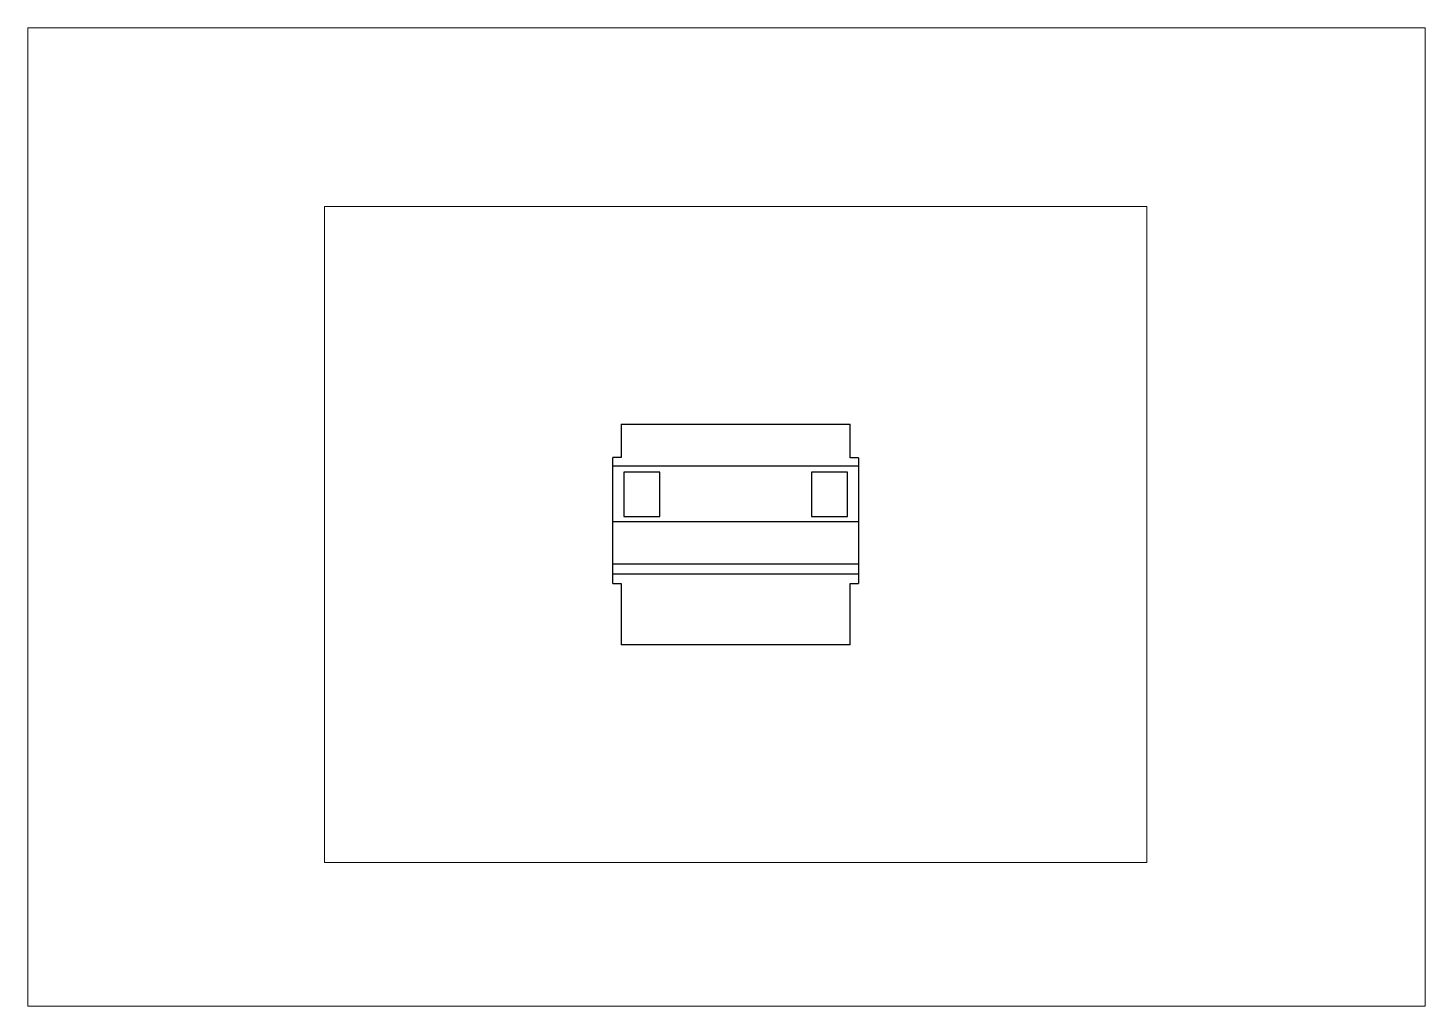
# Paper-space layout 'Layout1' of a CAD drawing. Extents: x 0 to 500, y 0 to 350.
# The model-space entities are those that its viewports show. They can reach past a viewport. Long polylines and large blocks are cut down to what shows.
import ezdxf

# ---------------------------------------------------------------- set-up
doc = ezdxf.new("R2010")
doc.units = 0
doc.header["$MEASUREMENT"] = 0

msp = doc.modelspace()

# ---------------------------------------------------------------- linework, layer by layer
at = {"color": 1, "linetype": 'Continuous'}
for p, q in [((212.28157, 208.26321), (212.28157, 196.26321)), ((212.28157, 208.26321), (294.28157, 208.26321)), ((294.28157, 196.12907), (294.28157, 208.26321)), ((212.28157, 196.26321), (209.28157, 196.26321)), ((209.28157, 193.26321), (209.28157, 196.26321)), ((297.28157, 196.12907), (294.28157, 196.12907)), ((297.28157, 196.12907), (297.28157, 193.26321)), ((209.28157, 193.26321), (297.28157, 193.26321)), ((209.28157, 173.26321), (209.28157, 193.26321)), ((226.14273, 191.01161), (213.28157, 191.01161)), ((213.28157, 191.01161), (213.28157, 175.23792)), ((226.14273, 175.23792), (226.14273, 191.01161)), ((280.42041, 191.01161), (280.42041, 175.23792)), ((293.28157, 191.01161), (280.42041, 191.01161)), ((293.28157, 175.23792), (293.28157, 191.01161)), ((297.28157, 193.26321), (297.28157, 173.26321)), ((213.28157, 175.23792), (226.14273, 175.23792)), ((280.42041, 175.23792), (293.28157, 175.23792)), ((297.28157, 173.26321), (209.28157, 173.26321)), ((209.28157, 158.26321), (209.28157, 173.26321)), ((297.28157, 173.26321), (297.28157, 158.26321)), ((209.28157, 158.26321), (297.28157, 158.26321)), ((209.28157, 154.50229), (209.28157, 158.26321)), ((297.28157, 158.26321), (297.28157, 154.50229)), ((297.28157, 154.50229), (209.28157, 154.50229)), ((209.28157, 151.26321), (209.28157, 154.50229)), ((209.28157, 151.26321), (212.28157, 151.26321)), ((212.28157, 151.26321), (212.28157, 129.26321)), ((294.28157, 129.26321), (294.28157, 151.26321)), ((294.28157, 151.26321), (297.28157, 151.26321)), ((297.28157, 154.50229), (297.28157, 151.26321)), ((294.28157, 129.26321), (212.28157, 129.26321))]:
    msp.add_line(p, q, dxfattribs=at)

psp = doc.layouts.get("Layout1")

# ---------------------------------------------------------------- viewports
at = {"layer": '0', "color": 3, "linetype": 'Continuous'}
psp.add_viewport(center=(250, 175), size=(500, 350), view_center_point=(250, 175), view_height=350, dxfattribs=at)
psp.add_viewport(center=(253.28158, 168.76321), size=(294.30991, 234.68207), view_center_point=(253.28158, 168.76321), view_height=234.68207, status=3, dxfattribs=at)

doc.saveas('drawing.dxf')
